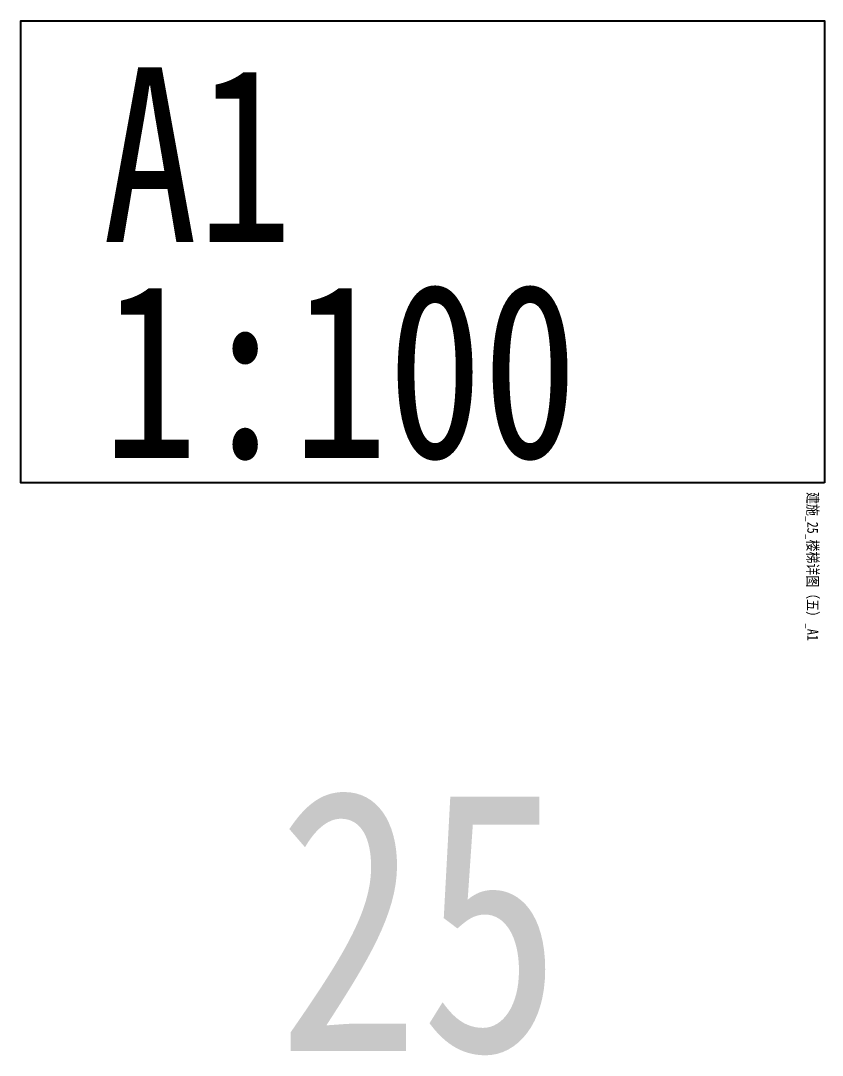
# Model space of a CAD drawing. Extents: x -518115 to 389031, y -231062 to 1628073.
# Drawn here: x 101830 to 132743, y -92299 to -52418 of the extents above; entities that cross this region are included whole.
import ezdxf

# ---------------------------------------------------------------- set-up
doc = ezdxf.new("R2010")
doc.units = 0
doc.header["$LTSCALE"] = 1000
doc.header["$MEASUREMENT"] = 0
doc.layers.add('text', color=7, linetype='Continuous')
doc.layers.add('导图字', color=7, linetype='Continuous')
doc.styles.add('黑体', font='')
doc.styles.get('黑体').set_extended_font_data('SimHei')

msp = doc.modelspace()

# ---------------------------------------------------------------- linework, layer by layer
at = {"layer": 'text', "color": 2}
msp.add_lwpolyline([(132830.5, -70226.6), (101830.5, -70226.6), (101830.5, -52418.3), (132830.5, -52418.3)], close=True, dxfattribs=at)

# ---------------------------------------------------------------- texts
at = {"layer": 'text', "color": 2, "style": '黑体', "width": 0.8}
for s, p in [('A1', (104983.8, -60943.9)), ('1:100', (104993.6, -69270))]:
    msp.add_text(s, height=6729.45, dxfattribs=at).set_placement(p)
at = {"layer": 'text', "color": 1, "style": '黑体', "width": 0.8}
msp.add_text('25', height=10094.18, dxfattribs=at).set_placement((111728.7, -92134.1))
at = {"layer": '导图字', "color": 1, "style": '黑体', "width": 0.8}
msp.add_text('建施_25_楼梯详图（五）_A1', height=420.591, rotation=270, dxfattribs=at).set_placement((132164.6, -70587.4))

doc.saveas('drawing.dxf')
